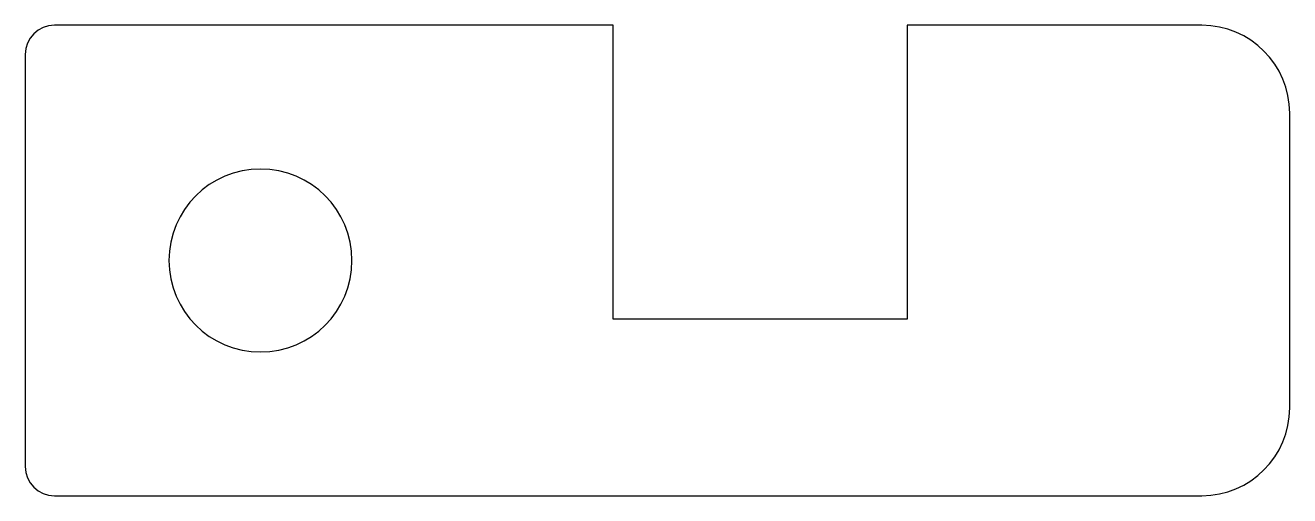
# Model space of a CAD drawing. Extents: x -31.9 to 36.4, y 7.9 to 33.3.
import ezdxf

# ---------------------------------------------------------------- set-up
doc = ezdxf.new("R2010")
doc.units = 0
doc.layers.get('0').update_dxf_attribs({"linetype": 'CONTINUOUS'})

msp = doc.modelspace()

# ---------------------------------------------------------------- linework, layer by layer
for p, q in [((-0.131, 33.279), (-30.306, 33.279)), ((-0.131, 17.404), (-0.131, 33.279)), ((31.645, 33.279), (15.744, 33.279)), ((15.744, 33.279), (15.744, 17.404)), ((-31.881, 31.704), (-31.881, 9.454)), ((36.395, 12.629), (36.395, 28.529)), ((15.744, 17.404), (-0.131, 17.404)), ((-30.306, 7.879), (31.645, 7.879))]:
    msp.add_line(p, q)
for centre, radius, start, end in [((-30.306, 31.704), 1.575, 90, 180), ((31.645, 28.529), 4.75, 360, 90), ((-19.181, 20.579), 4.94, 0, 180), ((-19.181, 20.579), 4.94, 180, 0), ((31.645, 12.629), 4.75, 270, 360), ((-30.306, 9.454), 1.575, 180, 270)]:
    msp.add_arc(centre, radius, start, end)

doc.saveas('drawing.dxf')
